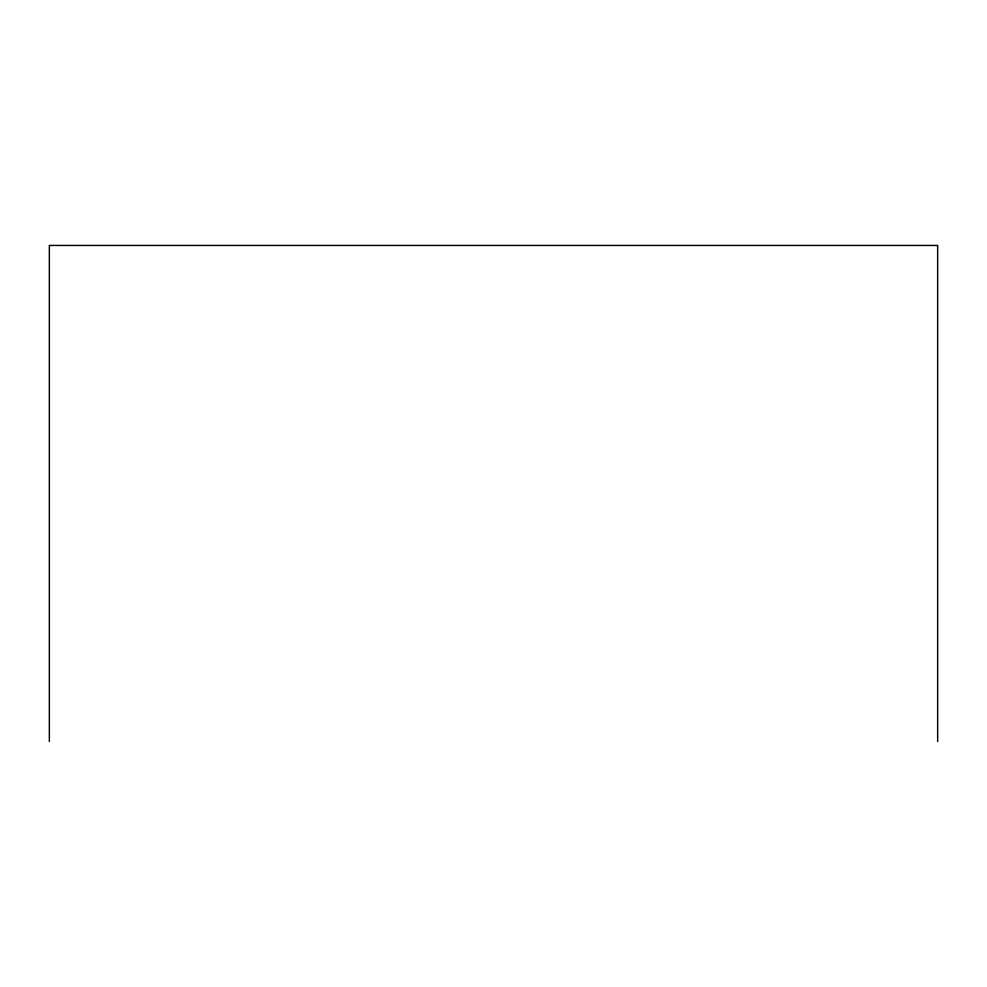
<?xml version="1.0" encoding="UTF-8"?>
<svg xmlns="http://www.w3.org/2000/svg" width="987" height="987" viewBox="0 0 987 987"><rect width="100%" height="100%" fill="white"/><g stroke="black" fill="none" stroke-linecap="round" stroke-linejoin="round"><path stroke-width="1.48" d="M937.65 741.558L937.65 245.442L49.35 245.442L49.35 741.558"/></g></svg>
